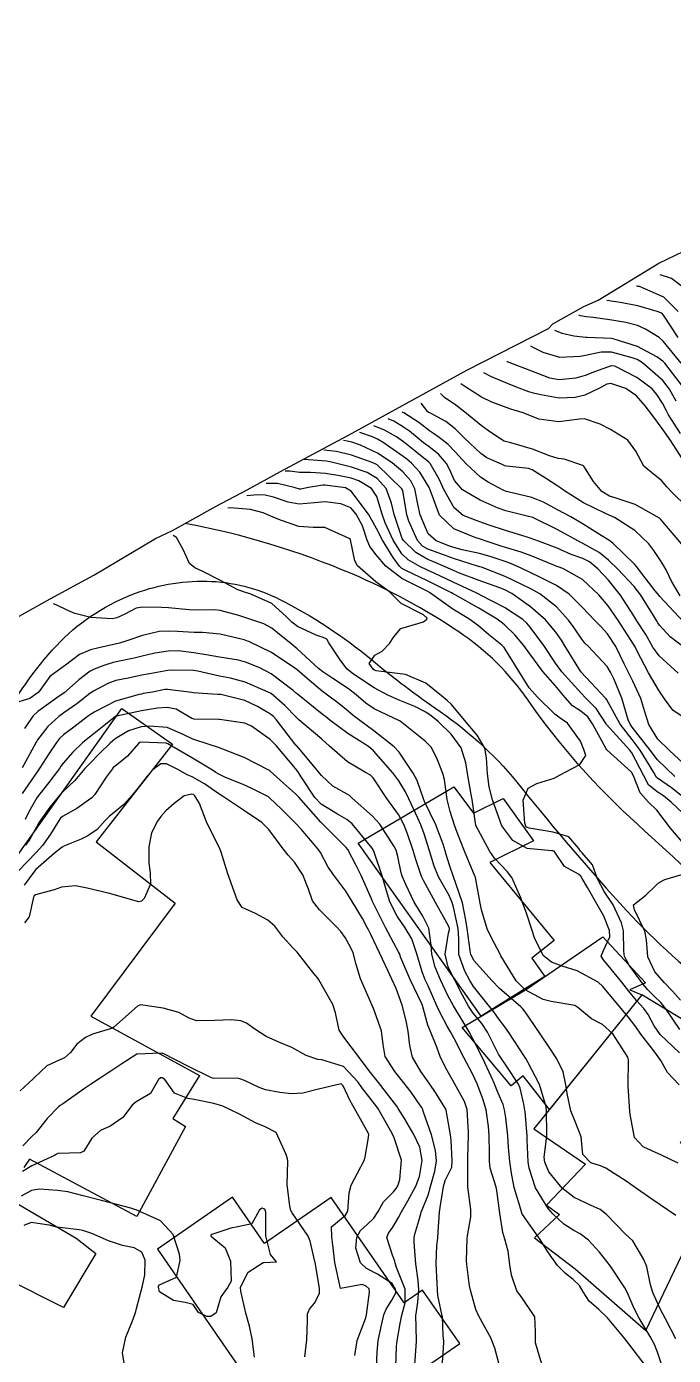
# Model space of a CAD drawing. Header units: metres. Extents: x 318500 to 325275, y 7408834 to 7428799.
# Drawn here: x 322513.9 to 322564, y 7418299.4 to 7418402.3 of the extents above; entities that cross this region are included whole.
import ezdxf

# ---------------------------------------------------------------- set-up
doc = ezdxf.new("R2010")
doc.units = ezdxf.units.M
doc.header["$MEASUREMENT"] = 0
for name, color, linetype in [('Area', 45, 'Continuous'), ('Curvas de Nivel 1m', 11, 'Continuous'), ('Curvas de Nivel 5m', 15, 'Continuous'), ('Edificações', 30, 'Continuous'), ('Vias Primárias', 230, 'Continuous')]:
    doc.layers.add(name, color=color, linetype=linetype)

msp = doc.modelspace()

# ---------------------------------------------------------------- linework, layer by layer
at = {"layer": 'Area'}
msp.add_lwpolyline([(322511.87, 7418355.82), (322515.77, 7418358), (322519.16, 7418359.82), (322523.93, 7418362.66), (322525.24, 7418363.29), (322528.63, 7418365.18), (322531.01, 7418366.44), (322533.59, 7418367.86), (322538.05, 7418370.24), (322538.87, 7418370.68), (322548.01, 7418375.7), (322554.34, 7418378.94), (322554.68, 7418379.3), (322557.08, 7418380.65), (322558.18, 7418381.12), (322562.89, 7418383.99), (322568.05, 7418386.48)], dxfattribs=at)
at = {"layer": 'Curvas de Nivel 1m', "flags": 128}
for points, elevation in [([(322564.61, 7418382.24), (322563.87, 7418382.82), (322562.98, 7418383.1)], 777), ([(322564.39, 7418380.24), (322563.27, 7418381.36), (322561.38, 7418382.18), (322561.28, 7418382.2), (322561.21, 7418382.22), (322561.16, 7418382.22)], 776), ([(322564.6, 7418376.24), (322563.23, 7418377.96), (322562.91, 7418378.25), (322561.85, 7418378.88), (322561.24, 7418379.16), (322560.34, 7418379.4), (322559.24, 7418379.57), (322557.79, 7418379.78), (322557.25, 7418379.85), (322556.83, 7418379.92), (322556.69, 7418379.97)], 774), ([(322564.9, 7418374.23), (322563.95, 7418375.48), (322563.36, 7418376.25), (322563.2, 7418376.41), (322562.72, 7418376.74), (322561.22, 7418377.54), (322559.42, 7418378.12), (322559.23, 7418378.15), (322557.33, 7418378.23), (322557.23, 7418378.24), (322556.31, 7418378.34), (322555.41, 7418378.54), (322554.84, 7418378.77)], 773), ([(322564.23, 7418373.3), (322563.72, 7418374.24), (322563.18, 7418374.91), (322561.61, 7418376.27), (322561.2, 7418376.53), (322560.82, 7418376.67), (322559.21, 7418377.09), (322558.41, 7418377.11), (322557.21, 7418376.85), (322556.79, 7418376.76), (322555.21, 7418376.7), (322553.92, 7418377.08), (322553.27, 7418377.41), (322552.98, 7418377.56)], 772), ([(322564.57, 7418370.79), (322563.64, 7418372.24), (322563.47, 7418372.56), (322563.16, 7418373.16), (322562.74, 7418373.83), (322562.36, 7418374.26), (322561.18, 7418375.15), (322559.48, 7418376.01), (322559.2, 7418376.03), (322557.91, 7418375.59), (322557.18, 7418375.29), (322556.45, 7418375.08), (322555.18, 7418374.97), (322554.44, 7418375.1), (322553.19, 7418375.57), (322551.31, 7418376.3), (322551.2, 7418376.34), (322551.15, 7418376.36), (322551.13, 7418376.38)], 771), ([(322564.66, 7418362.23), (322563.04, 7418364.15), (322562.93, 7418364.25), (322561.06, 7418365.3), (322559.57, 7418365.79), (322559.06, 7418365.95), (322558.47, 7418366.31), (322557.83, 7418367.07), (322557.09, 7418368.28), (322557.06, 7418368.3), (322557.01, 7418368.33), (322555.55, 7418368.81), (322555.1, 7418368.87), (322554.41, 7418369.06), (322553.11, 7418369.58), (322551.44, 7418370.08), (322551.12, 7418370.15), (322550.92, 7418370.22), (322550.58, 7418370.42), (322549.71, 7418371.01), (322549.13, 7418371.41), (322547.87, 7418372.45), (322547.16, 7418372.99), (322546.29, 7418373.6), (322545.99, 7418373.89)], 768), ([(322565.05, 7418365.12), (322563.92, 7418366.24), (322563.51, 7418366.68), (322563.08, 7418367.15), (322562.46, 7418367.64), (322561.71, 7418368.27), (322561.11, 7418369.43), (322560.49, 7418370.29), (322559.13, 7418371.12), (322558.34, 7418371.52), (322557.14, 7418371.94), (322556.73, 7418371.92), (322555.14, 7418371.7), (322553.6, 7418371.92), (322553.15, 7418372.08), (322552.94, 7418372.17), (322552.38, 7418372.39), (322551.44, 7418372.69), (322551.15, 7418372.78), (322549.96, 7418373.23), (322549.16, 7418373.62), (322547.86, 7418374.45), (322547.56, 7418374.65)], 769), ([(322564.54, 7418358.23), (322563.86, 7418359.36), (322563.44, 7418360.24), (322563.28, 7418360.54), (322563, 7418360.97), (322562.49, 7418361.74), (322562.1, 7418362.26), (322561.03, 7418363.29), (322559.45, 7418364.3), (322559.04, 7418364.47), (322558.75, 7418364.6), (322557.06, 7418365.43), (322555.57, 7418366.35), (322555.29, 7418366.57), (322555.07, 7418366.72), (322554.1, 7418367.35), (322553.09, 7418367.99), (322552.79, 7418368.09), (322551.09, 7418368.26), (322550.97, 7418368.29), (322550.7, 7418368.42), (322549.58, 7418368.92), (322549.1, 7418369.25), (322547.85, 7418370.45), (322547.13, 7418371.15), (322546.39, 7418371.72), (322545.15, 7418372.39), (322545.09, 7418372.43), (322545.01, 7418372.49), (322544.48, 7418373.16)], 767), ([(322564.8, 7418356.22), (322562.96, 7418358.18), (322562.9, 7418358.25), (322562.6, 7418358.62), (322561.3, 7418360.28), (322561.17, 7418360.46), (322560.99, 7418360.68), (322559.33, 7418362.3), (322559.01, 7418362.53), (322558.42, 7418362.9), (322557.03, 7418363.78), (322556.06, 7418364.34), (322555.05, 7418364.89), (322553.96, 7418365.47), (322553.06, 7418365.84), (322551.2, 7418366.27), (322551.07, 7418366.31), (322550.84, 7418366.41), (322549.67, 7418367.02), (322549.08, 7418367.42), (322547.96, 7418368.45), (322547.1, 7418369.41), (322546.58, 7418369.94), (322545.88, 7418370.48), (322545.43, 7418370.79), (322545.13, 7418371.02), (322544.3, 7418371.66), (322543.15, 7418372.39), (322543.07, 7418372.44), (322543.02, 7418372.46)], 766), ([(322564.84, 7418348.77), (322563.96, 7418349.36), (322563.33, 7418350.24), (322562.86, 7418350.95), (322562.08, 7418352.26), (322561.18, 7418354), (322561.04, 7418354.28), (322560.99, 7418354.36), (322560.91, 7418354.48), (322559.75, 7418356.29), (322558.95, 7418357.46), (322558.25, 7418358.31), (322556.98, 7418359.49), (322555.44, 7418360.35), (322555.1, 7418360.46), (322554.99, 7418360.5), (322554.76, 7418360.59), (322553, 7418361.33), (322552.23, 7418361.62), (322551.01, 7418361.98), (322550.67, 7418362.08), (322549.6, 7418362.43), (322549.01, 7418362.64), (322548.73, 7418362.73), (322547.02, 7418363.41), (322545.92, 7418364.48), (322545.21, 7418366.35), (322545.16, 7418366.49), (322545.13, 7418366.55), (322545.07, 7418366.66), (322544.38, 7418367.8), (322543.75, 7418368.51), (322543.39, 7418368.81), (322543.1, 7418369.03), (322541.55, 7418370.1), (322541.12, 7418370.37), (322540.71, 7418370.55), (322539.74, 7418370.87)], 763), ([(322564.37, 7418352.23), (322562.9, 7418353.57), (322562.42, 7418354.26), (322561.87, 7418355.22), (322561.19, 7418356.28), (322560.94, 7418356.68), (322559.92, 7418358.29), (322558.98, 7418359.43), (322558.15, 7418360.31), (322557.52, 7418360.85), (322557, 7418361.11), (322556.1, 7418361.44), (322555.01, 7418361.91), (322553.86, 7418362.37), (322553.01, 7418362.66), (322552.62, 7418362.79), (322551.02, 7418363.28), (322549.76, 7418363.7), (322549.03, 7418363.96), (322547.75, 7418364.45), (322547.05, 7418365.04), (322546.25, 7418366.47), (322545.87, 7418367.27), (322545.19, 7418368.49), (322545.14, 7418368.54), (322545.09, 7418368.59), (322544.03, 7418369.44), (322543.11, 7418370.15), (322542.59, 7418370.53), (322541.66, 7418371.06), (322540.83, 7418371.4)], 764), ([(322564.79, 7418345.24), (322563.72, 7418346.24), (322562.81, 7418347.11), (322562.1, 7418348.26), (322561.8, 7418349.23), (322561.49, 7418350.27), (322560.87, 7418351.61), (322560.53, 7418352.28), (322560.21, 7418352.97), (322559.55, 7418354.29), (322558.92, 7418355.27), (322558.43, 7418355.82), (322557.93, 7418356.32), (322556.95, 7418357.36), (322555.94, 7418358.35), (322554.97, 7418359.02), (322553.68, 7418359.68), (322552.98, 7418360.01), (322552.17, 7418360.39), (322551.34, 7418360.75), (322550.99, 7418360.88), (322549.84, 7418361.27), (322549, 7418361.51), (322547.66, 7418361.8), (322547.01, 7418361.98), (322546.64, 7418362.1), (322545.64, 7418362.48), (322545.02, 7418363.04), (322544.41, 7418364.5), (322544.23, 7418365.32), (322544.01, 7418366.51), (322543.7, 7418367.13), (322543.08, 7418367.82), (322542.25, 7418368.53), (322541.1, 7418369.28), (322539.78, 7418369.89), (322539.11, 7418370.13), (322538.76, 7418370.22), (322538.47, 7418370.25)], 762), ([(322564.12, 7418344.23), (322562.79, 7418345.53), (322562.21, 7418346.26), (322560.83, 7418348.06), (322560.66, 7418348.28), (322560.51, 7418348.61), (322560.01, 7418350.29), (322559.42, 7418351.75), (322559.15, 7418352.3), (322558.89, 7418352.74), (322557.42, 7418354.32), (322557.16, 7418354.57), (322556.92, 7418354.86), (322556.33, 7418355.75), (322555.9, 7418356.35), (322554.95, 7418357.37), (322553.67, 7418358.37), (322552.97, 7418358.76), (322552.23, 7418359.13), (322550.98, 7418359.72), (322549.15, 7418360.44), (322549.03, 7418360.48), (322548.99, 7418360.49), (322548.92, 7418360.51), (322547, 7418361.12), (322546, 7418361.48), (322545, 7418361.84), (322544.58, 7418362.07), (322544.21, 7418362.5), (322543.53, 7418364.01), (322543.39, 7418364.51), (322543.07, 7418366.39), (322542.99, 7418366.52), (322541.09, 7418368.37), (322540.98, 7418368.43), (322540.69, 7418368.55), (322539.1, 7418369.12), (322537.93, 7418369.41), (322536.95, 7418369.52)], 761), ([(322564.74, 7418341.38), (322563.85, 7418342.23), (322563.24, 7418342.73), (322562.76, 7418343.04), (322562.09, 7418343.59), (322561.71, 7418344.27), (322560.8, 7418346.06), (322560.64, 7418346.28), (322558.83, 7418348.26), (322558.8, 7418348.3), (322558.02, 7418349.49), (322557.22, 7418350.32), (322556.86, 7418350.68), (322555.37, 7418352.35), (322554.89, 7418353.01), (322553.98, 7418354.37), (322552.92, 7418355.8), (322552.66, 7418356.11), (322552.35, 7418356.39), (322550.94, 7418357.32), (322549.13, 7418358.26), (322548.96, 7418358.35), (322548.79, 7418358.44), (322546.97, 7418359.29), (322545.5, 7418359.97), (322544.99, 7418360.21), (322544.38, 7418360.5), (322543.49, 7418361.01), (322543, 7418361.48), (322542.32, 7418362.53), (322541.69, 7418363.88), (322541.46, 7418364.54), (322541.06, 7418365.93), (322540.65, 7418366.55), (322539.66, 7418367.14), (322539.08, 7418367.34), (322538.04, 7418367.54), (322537.08, 7418367.7), (322535.92, 7418367.78), (322535.08, 7418367.79), (322534.33, 7418367.88), (322533.95, 7418367.88)], 759), ([(322564.7, 7418339.17), (322563.78, 7418340.23), (322562.74, 7418341.61), (322562.06, 7418342.26), (322561.45, 7418342.97), (322560.92, 7418344.28), (322560.77, 7418344.56), (322558.86, 7418346.3), (322558.8, 7418346.37), (322557.75, 7418348.32), (322557.38, 7418348.86), (322556.84, 7418349.29), (322556.21, 7418349.7), (322555.63, 7418350.35), (322554.86, 7418351.27), (322553.9, 7418352.37), (322552.9, 7418353.74), (322552.44, 7418354.39), (322551.73, 7418355.21), (322550.93, 7418355.97), (322550.69, 7418356.18), (322550.36, 7418356.42), (322548.94, 7418357.27), (322547.12, 7418358.3), (322546.96, 7418358.39), (322546.83, 7418358.46), (322544.97, 7418359.39), (322543.31, 7418360.19), (322542.99, 7418360.35), (322542.8, 7418360.52), (322542.32, 7418361.2), (322541.49, 7418362.54), (322541.02, 7418363.44), (322540.41, 7418364.55), (322539.07, 7418366.33), (322538.63, 7418366.58), (322537.24, 7418366.77), (322537.07, 7418366.79), (322536.88, 7418366.79), (322535.77, 7418366.61), (322535.18, 7418366.5), (322535.07, 7418366.5), (322534.66, 7418366.63), (322533.36, 7418366.93), (322532.48, 7418366.93)], 758), ([(322564.52, 7418324.64), (322563.43, 7418326.24), (322563.03, 7418326.73), (322562.55, 7418327.18), (322562.01, 7418327.72), (322561.57, 7418328.26), (322560.58, 7418329.62), (322560.22, 7418330.28), (322560.18, 7418330.7), (322560.15, 7418332.28), (322560, 7418332.9), (322559.36, 7418334.29), (322558.66, 7418335.31), (322558.13, 7418336.31), (322557.74, 7418337.38), (322556.94, 7418338.33), (322556.81, 7418338.44), (322556.7, 7418338.66), (322555.91, 7418339.55), (322554.71, 7418339.93), (322552.86, 7418340.24), (322552.72, 7418340.27), (322552.65, 7418340.31), (322552.59, 7418340.38), (322552.5, 7418340.61), (322552.37, 7418342.39), (322552.76, 7418343.32), (322553.44, 7418343.7), (322554.77, 7418344.1), (322555.25, 7418344.35), (322556.23, 7418344.88), (322556.78, 7418345.16), (322557.24, 7418345.87), (322557.08, 7418346.33), (322556.81, 7418346.96), (322555.82, 7418348.35), (322555.24, 7418348.76), (322554.84, 7418349.07), (322553.49, 7418350.37), (322552.86, 7418351.1), (322552.05, 7418352.39), (322550.91, 7418354.23), (322550.74, 7418354.41), (322549.71, 7418355.22), (322548.92, 7418355.91), (322548.17, 7418356.45), (322546.94, 7418357.2), (322545.13, 7418358.49), (322544.96, 7418358.59), (322544.79, 7418358.66), (322542.98, 7418359.56), (322541.75, 7418360.53), (322541, 7418361.39), (322540.52, 7418362.06), (322540.31, 7418362.55), (322539.94, 7418363.64), (322539.47, 7418364.56), (322539.05, 7418365.04), (322538.28, 7418365.35), (322537.05, 7418365.5), (322536.23, 7418365.43), (322535.05, 7418365.32), (322534.2, 7418365.49), (322533.06, 7418365.87), (322532.42, 7418366.02), (322531.82, 7418366.04), (322531, 7418365.97)], 757), ([(322564.49, 7418322.82), (322562.99, 7418324.24), (322562.52, 7418324.92), (322562.07, 7418325.79), (322561.72, 7418326.26), (322561.15, 7418326.88), (322560.55, 7418327.61), (322560.02, 7418328.29), (322558.59, 7418330.02), (322558.43, 7418330.3), (322558.59, 7418330.75), (322559.08, 7418331.82), (322559.07, 7418332.3), (322558.63, 7418333.4), (322558.1, 7418334.31), (322557.35, 7418335.63), (322556.96, 7418336.33), (322556.85, 7418336.51), (322556.67, 7418336.66), (322555.58, 7418337.25), (322554.83, 7418338.36), (322554.77, 7418338.44), (322554.69, 7418338.46), (322554.58, 7418338.47), (322552.69, 7418338.64), (322551.58, 7418339.27), (322550.72, 7418340.41), (322550.01, 7418342.42), (322549.76, 7418343.43), (322549.61, 7418344.43), (322549.54, 7418345.68), (322549.41, 7418346.43), (322548.81, 7418347.42), (322547.96, 7418348.45), (322546.84, 7418349.8), (322546.5, 7418350.12), (322546.07, 7418350.47), (322544.86, 7418351.46), (322543.27, 7418352.12), (322542.87, 7418352.19), (322541, 7418352.41), (322540.88, 7418352.46), (322540.78, 7418352.54), (322540.46, 7418352.98), (322540.9, 7418353.62), (322541.48, 7418353.95), (322542.04, 7418354.53), (322542.38, 7418355.06), (322542.92, 7418355.7), (322544.66, 7418356.22), (322544.93, 7418356.41), (322544.95, 7418356.49), (322544.93, 7418356.52), (322544.67, 7418356.76), (322542.95, 7418357.63), (322542.03, 7418358.53), (322540.97, 7418359.32), (322539.55, 7418360.56), (322539.36, 7418360.93), (322539.02, 7418362.57), (322539.01, 7418362.59), (322538.92, 7418362.66), (322537.02, 7418363.51), (322536.12, 7418363.52), (322535.02, 7418363.6), (322533.59, 7418364.08), (322533.04, 7418364.32), (322532.27, 7418364.66), (322531.28, 7418364.92), (322529.72, 7418365.03), (322529.53, 7418365.02)], 756), ([(322564.38, 7418314.28), (322563.05, 7418314.91), (322562.39, 7418315.2), (322561.68, 7418315.55), (322561.01, 7418316.27), (322560.67, 7418318.04), (322560.65, 7418318.28), (322560.5, 7418320.23), (322560.5, 7418320.28), (322560.5, 7418320.32), (322560.54, 7418322.28), (322560.48, 7418322.48), (322559.32, 7418324.29), (322558.52, 7418325.03), (322557.68, 7418325.47), (322556.62, 7418326.33), (322556.53, 7418326.4), (322556.39, 7418326.48), (322554.54, 7418326.81), (322553.94, 7418326.96), (322552.55, 7418327.71), (322551.85, 7418328.39), (322550.65, 7418330.35), (322550.62, 7418330.41), (322550.61, 7418330.43), (322550.59, 7418330.47), (322549.92, 7418331.73), (322549.59, 7418332.43), (322549.16, 7418333.91), (322549.05, 7418334.43), (322548.7, 7418336.4), (322548.69, 7418336.44), (322548.67, 7418336.47), (322547.83, 7418338.45), (322547.28, 7418339.89), (322547.08, 7418340.46), (322546.74, 7418341.51), (322546.51, 7418342.46), (322546.29, 7418343.99), (322546.16, 7418344.47), (322545.74, 7418345.52), (322545.28, 7418346.48), (322544.81, 7418346.97), (322542.86, 7418348.52), (322542.84, 7418348.53), (322542.8, 7418348.55), (322540.84, 7418349.47), (322540.2, 7418349.91), (322539.45, 7418350.56), (322538.86, 7418351.01), (322537.64, 7418351.81), (322536.88, 7418352.33), (322536.54, 7418352.6), (322534.9, 7418354.11), (322534.27, 7418354.63), (322533.52, 7418355.24), (322532.92, 7418355.73), (322532.32, 7418356.06), (322530.93, 7418356.52), (322530.37, 7418356.69), (322528.94, 7418357.09), (322528.49, 7418357.15), (322526.94, 7418357.12), (322526.54, 7418357.13), (322524.94, 7418357.3), (322524.38, 7418357.32), (322522.94, 7418357.34), (322522.44, 7418357.28), (322521.55, 7418356.8), (322520.93, 7418356.53), (322520.56, 7418356.45), (322518.93, 7418356.55), (322517.69, 7418356.85), (322517.15, 7418357.08), (322516.23, 7418357.52), (322516.02, 7418357.6)], 754), ([(322564.19, 7418310.22), (322562.34, 7418311.5), (322561.24, 7418312.27), (322560.36, 7418312.87), (322558.78, 7418313.89), (322558.38, 7418314.08), (322557.63, 7418314.31), (322557, 7418314.94), (322556.86, 7418316.32), (322556.42, 7418317.51), (322556.08, 7418318.34), (322555.78, 7418319.67), (322555.68, 7418320.34), (322555.47, 7418321.35), (322554.99, 7418322.35), (322554.49, 7418323.1), (322553.64, 7418324.37), (322552.53, 7418325.99), (322552.36, 7418326.22), (322552.2, 7418326.38), (322550.55, 7418327.81), (322549.95, 7418328.42), (322548.58, 7418329.95), (322548.33, 7418330.44), (322548.27, 7418330.76), (322548.05, 7418332.45), (322547.95, 7418333.11), (322547.68, 7418334.45), (322547.17, 7418335.95), (322546.98, 7418336.46), (322546.68, 7418337.37), (322546.42, 7418338.2), (322546.34, 7418338.47), (322546.18, 7418338.99), (322545.63, 7418340.48), (322544.75, 7418342.3), (322544.67, 7418342.49), (322544.18, 7418343.91), (322543.88, 7418344.5), (322542.79, 7418346.11), (322542.41, 7418346.52), (322540.82, 7418347.77), (322539.73, 7418348.56), (322539.22, 7418348.95), (322538.84, 7418349.28), (322538.13, 7418349.87), (322537.13, 7418350.6), (322536.85, 7418350.81), (322535.66, 7418351.82), (322534.88, 7418352.49), (322534.71, 7418352.62), (322532.9, 7418353.83), (322531.15, 7418354.68), (322530.98, 7418354.74), (322530.91, 7418354.77), (322530.79, 7418354.81), (322528.92, 7418355.25), (322527.57, 7418355.38), (322526.92, 7418355.39), (322525.63, 7418355.46), (322524.92, 7418355.5), (322524.22, 7418355.46), (322522.91, 7418355.16), (322521.86, 7418354.8), (322521.15, 7418354.56), (322520.91, 7418354.5), (322519.53, 7418354.2), (322518.9, 7418354.04), (322518.05, 7418353.69), (322516.95, 7418352.86), (322516.91, 7418352.83), (322516.88, 7418352.8), (322515.76, 7418351.98), (322514.97, 7418350.89), (322514.85, 7418350.75), (322514.21, 7418350.26), (322512.84, 7418349.86)], 753), ([(322564.2, 7418300.66), (322563.39, 7418302.23), (322562.99, 7418303), (322562.41, 7418304.25), (322562.25, 7418304.86), (322561.95, 7418306.25), (322561.72, 7418306.82), (322560.87, 7418308.27), (322560.57, 7418308.55), (322560.3, 7418308.78), (322558.84, 7418310.29), (322558.33, 7418310.69), (322557.65, 7418311), (322556.34, 7418311.61), (322555.4, 7418312.34), (322554.37, 7418313.6), (322554.05, 7418314.36), (322554.02, 7418314.73), (322554.21, 7418316.36), (322554.22, 7418316.54), (322554.18, 7418318.36), (322554.15, 7418318.64), (322553.64, 7418320.37), (322552.75, 7418322.1), (322552.59, 7418322.38), (322552.48, 7418322.54), (322551.28, 7418324.4), (322550.96, 7418324.85), (322550.52, 7418325.41), (322550.1, 7418325.99), (322549.77, 7418326.42), (322548.55, 7418327.97), (322548.26, 7418328.44), (322547.88, 7418329.14), (322547.41, 7418330.45), (322547.41, 7418331.65), (322547.35, 7418332.45), (322546.99, 7418334.1), (322546.89, 7418334.46), (322546.65, 7418335), (322545.82, 7418336.47), (322545.49, 7418337.29), (322545.14, 7418338.48), (322544.71, 7418339.8), (322544.45, 7418340.49), (322544.22, 7418341), (322543.53, 7418342.51), (322543.28, 7418343.04), (322542.76, 7418343.9), (322542.29, 7418344.52), (322540.8, 7418346.22), (322540.4, 7418346.55), (322538.81, 7418347.56), (322537.43, 7418348.59), (322537.1, 7418348.86), (322536.83, 7418349.07), (322534.91, 7418350.62), (322534.85, 7418350.67), (322534.59, 7418350.89), (322532.87, 7418352.19), (322532, 7418352.66), (322530.89, 7418353.08), (322530.34, 7418353.24), (322528.89, 7418353.48), (322527.99, 7418353.62), (322526.9, 7418353.82), (322525.69, 7418353.96), (322524.9, 7418353.94), (322523.88, 7418353.78), (322522.89, 7418353.56), (322522.27, 7418353.41), (322520.88, 7418353.12), (322520.64, 7418353.06), (322519.94, 7418352.82), (322519.17, 7418352.54), (322518.87, 7418352.39), (322517.98, 7418351.73), (322517.04, 7418350.86), (322516.94, 7418350.77), (322516.85, 7418350.71), (322516.3, 7418350.32), (322514.83, 7418349.27), (322514.42, 7418348.9), (322513.78, 7418347.95)], 752), ([(322563.25, 7418298.23), (322562.79, 7418299.63), (322562.54, 7418300.24), (322562.2, 7418300.86), (322561.35, 7418302.26), (322560.97, 7418303.01), (322560.43, 7418304.28), (322560.25, 7418304.63), (322559.14, 7418306.29), (322558.29, 7418307.39), (322557.43, 7418308.31), (322556.79, 7418308.81), (322556.31, 7418309.06), (322555.53, 7418309.56), (322554.68, 7418310.35), (322554.33, 7418310.76), (322553.34, 7418312.37), (322552.84, 7418313.9), (322552.77, 7418314.38), (322552.7, 7418316.08), (322552.69, 7418316.38), (322552.54, 7418318.27), (322552.52, 7418318.38), (322552.43, 7418318.84), (322552.15, 7418320.08), (322552.02, 7418320.39), (322551.11, 7418321.76), (322550.67, 7418322.41), (322550.48, 7418322.72), (322549.61, 7418324.42), (322549.18, 7418325.09), (322548.52, 7418325.9), (322548.15, 7418326.44), (322547.69, 7418327.3), (322547.1, 7418328.45), (322546.58, 7418329.46), (322546.34, 7418330.46), (322546.61, 7418332.09), (322546.69, 7418332.38), (322546.68, 7418332.46), (322546.61, 7418332.67), (322545.61, 7418334.48), (322544.67, 7418336.17), (322544.52, 7418336.49), (322544.05, 7418337.87), (322543.87, 7418338.5), (322543.43, 7418339.79), (322543.15, 7418340.51), (322542.73, 7418341.29), (322541.83, 7418342.53), (322540.77, 7418344.13), (322540.57, 7418344.34), (322540.19, 7418344.55), (322538.78, 7418345.37), (322537.4, 7418346.59), (322536.81, 7418347.12), (322535.02, 7418348.62), (322534.83, 7418348.8), (322533.93, 7418349.72), (322532.87, 7418350.65), (322532.85, 7418350.66), (322532.82, 7418350.68), (322530.86, 7418351.55), (322529.72, 7418351.84), (322528.87, 7418351.99), (322527.2, 7418352.4), (322526.88, 7418352.44), (322525.17, 7418352.47), (322524.88, 7418352.45), (322523.46, 7418352.19), (322522.87, 7418352.07), (322521.8, 7418351.86), (322520.86, 7418351.66), (322520.24, 7418351.44), (322519.13, 7418350.84), (322518.85, 7418350.65), (322517.83, 7418349.86), (322516.83, 7418349.15), (322516.44, 7418348.87), (322515.59, 7418348.1), (322514.8, 7418347.07), (322514.73, 7418346.96), (322514.7, 7418346.89), (322514.02, 7418345.66), (322513.6, 7418344.91)], 751), ([(322553.82, 7418298.71), (322553.33, 7418300.37), (322553.33, 7418301.24), (322553.29, 7418302.37), (322552.24, 7418303.95), (322552.04, 7418304.18), (322551.9, 7418304.39), (322551.47, 7418305.6), (322551.35, 7418306.39), (322551.23, 7418307.45), (322550.97, 7418308.4), (322550.82, 7418308.91), (322550.57, 7418310.41), (322550.35, 7418312.16), (322550.29, 7418312.41), (322549.84, 7418313.89), (322549.78, 7418314.42), (322549.77, 7418315.02), (322549.74, 7418316.42), (322549.7, 7418317.13), (322549.51, 7418318.42), (322549.27, 7418319.26), (322548.82, 7418320.43), (322548.46, 7418321.2), (322547.8, 7418322.45), (322547.08, 7418323.88), (322546.77, 7418324.46), (322546.51, 7418324.9), (322545.96, 7418325.91), (322545.71, 7418326.47), (322545.02, 7418328.01), (322544.81, 7418328.49), (322544.57, 7418329.11), (322544.14, 7418330.5), (322543.76, 7418331.66), (322543.26, 7418332.51), (322542.62, 7418333.41), (322542.07, 7418334.53), (322541.8, 7418335.38), (322541.48, 7418336.53), (322540.85, 7418338.38), (322540.78, 7418338.54), (322540.69, 7418338.69), (322539.15, 7418340.56), (322538.73, 7418340.91), (322538.01, 7418341.3), (322536.74, 7418342.1), (322536.25, 7418342.6), (322535.26, 7418344.12), (322534.95, 7418344.62), (322534.77, 7418344.86), (322533.26, 7418346.64), (322532.81, 7418347.1), (322531.36, 7418348.14), (322530.83, 7418348.36), (322528.88, 7418348.65), (322528.83, 7418348.65), (322526.89, 7418348.67), (322526.83, 7418348.69), (322526.75, 7418348.73), (322525.53, 7418349.45), (322524.84, 7418349.58), (322524.08, 7418349.52), (322522.84, 7418349.32), (322520.92, 7418348.9), (322520.83, 7418348.87), (322520.73, 7418348.81), (322519.68, 7418347.96), (322518.81, 7418347.27), (322518.56, 7418347.08), (322518.28, 7418346.85), (322517.53, 7418346.11), (322516.78, 7418345.27), (322516.61, 7418345.03), (322516.49, 7418344.86), (322515.66, 7418343.77), (322514.97, 7418342.89), (322514.87, 7418342.76), (322514.75, 7418342.58), (322514.13, 7418341.5), (322513.85, 7418340.9)], 749), ([(322550.61, 7418298.4), (322550.18, 7418299.94), (322550.02, 7418300.41), (322549.87, 7418300.74), (322548.95, 7418302.43), (322548.73, 7418302.93), (322548.31, 7418304.44), (322548.24, 7418304.77), (322548.01, 7418306.44), (322548, 7418306.71), (322548.05, 7418308.44), (322548.07, 7418308.66), (322548.32, 7418310.11), (322548.34, 7418310.44), (322548.32, 7418310.68), (322548.09, 7418312.44), (322548.09, 7418312.7), (322548.1, 7418314.44), (322548.1, 7418314.72), (322548.15, 7418316.44), (322548.15, 7418316.69), (322548.04, 7418318.44), (322547.83, 7418319.05), (322547.07, 7418320.45), (322546.47, 7418321.52), (322545.99, 7418322.47), (322545.69, 7418323.27), (322545.21, 7418324.48), (322545.01, 7418324.98), (322544.58, 7418326.49), (322544.53, 7418326.63), (322543.63, 7418328.5), (322542.91, 7418330.19), (322542.8, 7418330.52), (322542.74, 7418330.66), (322542.59, 7418330.92), (322541.72, 7418332.53), (322540.8, 7418334.38), (322540.73, 7418334.54), (322540.64, 7418334.76), (322539.85, 7418336.55), (322539.46, 7418337.34), (322538.8, 7418338.57), (322538.69, 7418338.72), (322536.82, 7418340.6), (322536.72, 7418340.7), (322535.02, 7418342.62), (322534.75, 7418342.9), (322533.84, 7418343.71), (322532.8, 7418344.65), (322532.77, 7418344.67), (322532.71, 7418344.71), (322530.79, 7418345.69), (322529.13, 7418346.36), (322528.8, 7418346.48), (322528.09, 7418346.71), (322526.81, 7418347.12), (322526.07, 7418347.48), (322524.82, 7418348.02), (322523.46, 7418348.13), (322522.82, 7418348.07), (322521.83, 7418347.78), (322520.8, 7418347.14), (322520.62, 7418346.99), (322520.42, 7418346.82), (322519.6, 7418346.02), (322518.78, 7418345.19), (322518.6, 7418345.01), (322518.46, 7418344.84), (322517.69, 7418343.92), (322516.75, 7418343.04), (322516.58, 7418342.86), (322515.75, 7418341.86), (322515.06, 7418340.88), (322514.92, 7418340.68), (322514.71, 7418340.3), (322514.21, 7418339.38), (322513.87, 7418338.9)], 748), ([(322546.12, 7418298.5), (322546.18, 7418299.57), (322546.23, 7418300.42), (322546.23, 7418300.46), (322546.2, 7418300.92), (322546.14, 7418302.38), (322546.12, 7418302.46), (322545.79, 7418304.03), (322545.76, 7418304.47), (322545.73, 7418304.98), (322545.65, 7418306.47), (322545.71, 7418307.89), (322545.77, 7418308.47), (322545.81, 7418308.96), (322545.91, 7418310.47), (322545.95, 7418310.84), (322546.21, 7418312.46), (322546.35, 7418312.93), (322546.85, 7418313.97), (322546.9, 7418314.45), (322546.8, 7418316.05), (322546.76, 7418316.46), (322546.43, 7418318.38), (322546.4, 7418318.46), (322545.65, 7418319.68), (322545.12, 7418320.48), (322544.46, 7418321.38), (322543.82, 7418322.5), (322543.62, 7418323.38), (322543.48, 7418324.51), (322543.32, 7418325.31), (322543.02, 7418326.51), (322542.55, 7418327.81), (322542.21, 7418328.52), (322541.9, 7418329.2), (322541.28, 7418330.53), (322540.6, 7418331.98), (322540.42, 7418332.35), (322540.32, 7418332.54), (322539.95, 7418333.22), (322539.16, 7418334.56), (322538.65, 7418335.35), (322537.72, 7418336.58), (322537.3, 7418337.21), (322536.69, 7418338.34), (322536.51, 7418338.6), (322535.19, 7418340.14), (322534.76, 7418340.62), (322534.72, 7418340.66), (322533.68, 7418341.69), (322532.75, 7418342.59), (322532.67, 7418342.65), (322531.39, 7418343.31), (322530.76, 7418343.58), (322529.29, 7418344.17), (322528.77, 7418344.43), (322528.6, 7418344.54), (322528.34, 7418344.71), (322526.78, 7418345.65), (322524.87, 7418346.76), (322524.8, 7418346.79), (322524.76, 7418346.8), (322522.8, 7418346.89), (322522.71, 7418346.87), (322522.61, 7418346.78), (322521.77, 7418345.81), (322520.77, 7418345.01), (322520.66, 7418344.92), (322520.57, 7418344.81), (322520.12, 7418344.18), (322519.22, 7418342.83), (322518.99, 7418342.59), (322518.74, 7418342.39), (322517.83, 7418341.76), (322516.72, 7418341.13), (322516.58, 7418341), (322516.48, 7418340.86), (322515.81, 7418339.76), (322515.18, 7418338.88), (322514.68, 7418338.34), (322513.33, 7418336.91)], 747), ([(322544.01, 7418298.65), (322544.12, 7418300.49), (322544.12, 7418300.56), (322544.08, 7418302.49), (322544.09, 7418302.61), (322544.23, 7418303.5), (322544.31, 7418304.49), (322544.25, 7418305.19), (322544.07, 7418306.49), (322543.94, 7418308.15), (322543.94, 7418308.5), (322544, 7418308.78), (322544.31, 7418309.8), (322544.45, 7418310.36), (322544.49, 7418310.49), (322545.02, 7418311.8), (322545.22, 7418312.48), (322545.55, 7418313.66), (322545.67, 7418314.47), (322545.6, 7418315.26), (322545.3, 7418316.48), (322544.68, 7418318.23), (322544.58, 7418318.49), (322544.53, 7418318.59), (322544.43, 7418318.73), (322543.71, 7418319.77), (322543.15, 7418320.51), (322542.46, 7418321.37), (322541.71, 7418322.53), (322541.54, 7418323.48), (322541.42, 7418324.53), (322540.81, 7418326.25), (322540.68, 7418326.54), (322540.53, 7418326.85), (322539.8, 7418328.55), (322539.47, 7418329.67), (322539.22, 7418330.56), (322539.03, 7418331), (322538.6, 7418331.76), (322538.26, 7418332.23), (322537.94, 7418332.58), (322536.63, 7418333.91), (322536.09, 7418334.61), (322535.78, 7418335.49), (322535.32, 7418336.61), (322534.68, 7418337.6), (322534.2, 7418338.14), (322533.8, 7418338.63), (322532.71, 7418340.13), (322532.15, 7418340.66), (322530.73, 7418341.63), (322529.11, 7418342.7), (322528.75, 7418342.94), (322527.72, 7418343.67), (322526.76, 7418344.2), (322526.38, 7418344.35), (322525.71, 7418344.75), (322524.78, 7418345.2), (322524.33, 7418345.21), (322523.74, 7418344.77), (322523.29, 7418344.25), (322522.76, 7418343.59), (322522.13, 7418342.79), (322521.47, 7418342.06), (322520.73, 7418341.44), (322520.37, 7418341.17), (322520.02, 7418340.82), (322519.42, 7418340.12), (322518.7, 7418339.63), (322518.17, 7418339.38), (322516.89, 7418338.86), (322516.69, 7418338.76), (322516.1, 7418338.29), (322514.67, 7418337.02), (322514.56, 7418336.89), (322513.76, 7418335.8)], 746), ([(322564.55, 7418326.9), (322563.93, 7418327.6), (322563.31, 7418328.24), (322562.57, 7418329.11), (322562.02, 7418330.26), (322561.92, 7418331.57), (322561.8, 7418332.26), (322561, 7418333.91), (322560.92, 7418334.28), (322561.88, 7418335.03), (322562.66, 7418335.79), (322562.91, 7418336.01), (322563.36, 7418336.24), (322564.67, 7418336.63)], 758), ([(322541.02, 7418298.53), (322541.07, 7418299.63), (322541.16, 7418300.53), (322541.42, 7418301.74), (322541.61, 7418302.52), (322541.77, 7418302.97), (322542.23, 7418303.67), (322542.52, 7418304.23), (322542.51, 7418304.52), (322542.25, 7418304.96), (322541.11, 7418305.68), (322540.26, 7418306.13), (322539.79, 7418306.55), (322539.42, 7418307.7), (322539.5, 7418308.55), (322539.79, 7418309.06), (322540.3, 7418309.52), (322540.83, 7418310.01), (322541.15, 7418310.53), (322541.57, 7418311.29), (322542.34, 7418312.06), (322542.56, 7418312.31), (322542.67, 7418312.52), (322542.85, 7418313.01), (322542.97, 7418314.51), (322542.4, 7418316.25), (322542.26, 7418316.52), (322542.12, 7418316.81), (322541.14, 7418318.53), (322540.44, 7418319.45), (322539.94, 7418320.05), (322539.61, 7418320.55), (322538.47, 7418321.76), (322536.8, 7418322.27), (322536.48, 7418322.31), (322535.6, 7418322.61), (322534.49, 7418323.24), (322533.47, 7418323.66), (322532.5, 7418324.08), (322531.61, 7418324.66), (322530.96, 7418325.12), (322530.52, 7418325.3), (322529.81, 7418325.39), (322528.52, 7418325.33), (322527.11, 7418325.31), (322526.52, 7418325.51), (322525.73, 7418325.95), (322524.53, 7418326.29), (322522.77, 7418326.53), (322522.53, 7418326.44), (322520.69, 7418324.81), (322520.59, 7418324.73), (322520.51, 7418324.7), (322519.05, 7418324.28), (322518.5, 7418324.02), (322517.84, 7418323.5), (322517.34, 7418322.85), (322516.89, 7418322.44), (322516.47, 7418322.25), (322515.52, 7418321.82), (322514.53, 7418320.89), (322514.45, 7418320.82), (322513.46, 7418319.88)], 744), ([(322539.35, 7418299.38), (322539.54, 7418300.55), (322540.21, 7418302.29), (322540.27, 7418302.54), (322540.49, 7418304.28), (322540.47, 7418304.54), (322540.24, 7418304.75), (322539.91, 7418304.88), (322538.24, 7418304.57), (322537.8, 7418306.57), (322537.66, 7418307.95), (322537.57, 7418308.58), (322537.55, 7418309.34), (322538.31, 7418310), (322538.63, 7418310.25), (322538.8, 7418310.56), (322538.91, 7418311.99), (322539.06, 7418312.56), (322539.81, 7418314), (322540.09, 7418314.54), (322540.16, 7418314.76), (322540.39, 7418316.12), (322540.43, 7418316.51), (322540.42, 7418316.54), (322540.4, 7418316.58), (322539.3, 7418318.56), (322538.99, 7418319.11), (322538.45, 7418320.26), (322538.3, 7418320.43), (322536.44, 7418319.99), (322535.34, 7418319.71), (322534.44, 7418319.66), (322533.55, 7418319.74), (322532.44, 7418319.97), (322531.94, 7418320.15), (322530.81, 7418320.67), (322530.45, 7418320.82), (322530.28, 7418320.85), (322528.45, 7418320.84), (322528.26, 7418320.89), (322526.47, 7418321.76), (322524.53, 7418322.76), (322524.48, 7418322.78), (322524.45, 7418322.79), (322523.72, 7418322.77), (322522.53, 7418322.73), (322522.48, 7418322.71), (322521.31, 7418321.96), (322520.46, 7418321.41), (322520.1, 7418321.17), (322519.56, 7418320.82), (322518.9, 7418320.37), (322518.44, 7418320.05), (322516.72, 7418318.86), (322516.55, 7418318.74), (322516.43, 7418318.64), (322515.53, 7418317.75), (322514.88, 7418316.88), (322514.66, 7418316.63), (322514.39, 7418316.37), (322513.65, 7418315.62)], 743), ([(322535.49, 7418299.28), (322535.65, 7418300.6), (322535.68, 7418302.08), (322535.7, 7418302.6), (322535.85, 7418302.96), (322536.22, 7418303.42), (322536.63, 7418304.19), (322536.61, 7418304.59), (322536.29, 7418306.57), (322536.28, 7418306.59), (322536.27, 7418306.67), (322535.91, 7418308.23), (322535.74, 7418308.61), (322534.51, 7418310.42), (322534.41, 7418310.62), (322534.33, 7418310.95), (322534.11, 7418312.62), (322534.17, 7418314.43), (322534.15, 7418314.62), (322534.05, 7418314.95), (322533.26, 7418316.64), (322532.41, 7418317.09), (322531.66, 7418317.41), (322530.42, 7418318.06), (322529.13, 7418318.69), (322528.43, 7418318.89), (322526.91, 7418319.2), (322526.44, 7418319.29), (322525.39, 7418319.69), (322524.65, 7418320.76), (322524.45, 7418320.9), (322524.31, 7418320.9), (322524.17, 7418320.76), (322523.53, 7418319.68), (322522.43, 7418319.02), (322522.11, 7418318.78), (322521.4, 7418317.81), (322520.4, 7418317.12), (322520.18, 7418317.03), (322519.68, 7418316.82), (322518.99, 7418316.22), (322518.38, 7418315.2), (322518.12, 7418315.09), (322516.37, 7418315.02), (322516.27, 7418314.97), (322516.1, 7418314.86), (322514.36, 7418314.07), (322513.62, 7418313.63)], 742), ([(322531.58, 7418299.24), (322531.42, 7418300.66), (322531.2, 7418301.66), (322530.92, 7418302.66), (322530.53, 7418304.37), (322530.51, 7418304.67), (322531.09, 7418305.83), (322532.27, 7418306.57), (322532.34, 7418306.58), (322533.29, 7418306.63), (322532.82, 7418307.19), (322532.46, 7418308.65), (322532.47, 7418310.49), (322532.41, 7418310.65), (322532.32, 7418310.75), (322532.18, 7418310.8), (322531.98, 7418310.65), (322531.39, 7418309.57), (322530.3, 7418309.34), (322529.75, 7418309.23), (322528.29, 7418308.76), (322528.25, 7418308.74), (322528.22, 7418308.7), (322528.2, 7418308.62), (322528.29, 7418308.56), (322529.32, 7418307.73), (322529.73, 7418306.68), (322529.78, 7418305.14), (322529.53, 7418304.68), (322528.99, 7418303.93), (322528.63, 7418302.69), (322528.21, 7418302.41), (322527.89, 7418302.39), (322527.26, 7418302.71), (322526.83, 7418303.33), (322526.22, 7418303.48), (322525.32, 7418303.64), (322524.23, 7418304.32), (322524.15, 7418304.66), (322524.17, 7418304.75), (322524.24, 7418304.85), (322525.55, 7418305.44), (322525.84, 7418306.73), (322525.79, 7418307.22), (322525.3, 7418308.74), (322524.31, 7418309.82), (322522.43, 7418310.66), (322522.32, 7418310.7), (322522.01, 7418310.78), (322520.33, 7418311.24), (322519.75, 7418311.39), (322518.33, 7418311.75), (322517.14, 7418312.05), (322516.34, 7418312.17), (322514.96, 7418312.26), (322514.34, 7418312.16), (322513.52, 7418311.71)], 741)]:
    msp.add_lwpolyline(points, dxfattribs=dict(at, elevation=elevation))
at = {"layer": 'Curvas de Nivel 5m', "flags": 128}
for points, elevation in [([(322564.38, 7418378.24), (322563.25, 7418379.97), (322563.11, 7418380.11), (322562.76, 7418380.26), (322561.26, 7418380.7), (322559.9, 7418380.94), (322558.86, 7418381.11)], 775), ([(322565.09, 7418368.22), (322563.8, 7418370.24), (322563.13, 7418371.2), (322562.33, 7418372.26), (322561.83, 7418372.94), (322561.16, 7418373.72), (322560.32, 7418374.29), (322559.18, 7418374.67), (322558.85, 7418374.63), (322558.28, 7418374.31), (322557.16, 7418373.78), (322556.41, 7418373.58), (322555.16, 7418373.55), (322553.75, 7418373.79), (322553.17, 7418373.92), (322552.81, 7418374.03), (322551.87, 7418374.4), (322551.17, 7418374.67), (322549.94, 7418375.19), (322549.35, 7418375.51)], 770), ([(322564.84, 7418354.22), (322563.75, 7418355.06), (322562.93, 7418355.96), (322562.81, 7418356.14), (322562.75, 7418356.25), (322562.48, 7418356.71), (322561.5, 7418358.27), (322560.97, 7418358.94), (322559.71, 7418360.29), (322559, 7418361), (322558.27, 7418361.58), (322557.01, 7418362.28), (322556.98, 7418362.3), (322556.9, 7418362.33), (322555.02, 7418363.36), (322553.12, 7418364.29), (322553.04, 7418364.33), (322552.8, 7418364.38), (322551.05, 7418364.81), (322550.46, 7418365.01), (322549.06, 7418365.63), (322547.69, 7418366.45), (322547.08, 7418367.17), (322546.67, 7418368.05), (322546.44, 7418368.47), (322545.82, 7418369.2), (322545.11, 7418369.76), (322544.68, 7418370.07), (322544.17, 7418370.5), (322543.59, 7418370.98), (322543.13, 7418371.3), (322542.36, 7418371.75), (322541.93, 7418371.93)], 765), ([(322564.75, 7418342.65), (322563.86, 7418343.34), (322562.77, 7418344.09), (322562.69, 7418344.17), (322562.64, 7418344.25), (322562.49, 7418344.54), (322561.43, 7418346.27), (322560.81, 7418347.09), (322559.89, 7418348.29), (322558.85, 7418350.16), (322558.8, 7418350.25), (322558.75, 7418350.3), (322556.88, 7418352.31), (322556.87, 7418352.33), (322556.83, 7418352.38), (322555.62, 7418354.35), (322555.34, 7418354.78), (322554.92, 7418355.41), (322554.11, 7418356.37), (322552.94, 7418357.37), (322551.5, 7418358.4), (322550.96, 7418358.69), (322550.5, 7418358.88), (322548.97, 7418359.42), (322547.46, 7418359.98), (322546.99, 7418360.18), (322546.35, 7418360.47), (322545.39, 7418360.88), (322545, 7418361.04), (322544.08, 7418361.58), (322543.11, 7418362.52), (322543.01, 7418362.68), (322542.4, 7418364.53), (322542.19, 7418365.4), (322541.77, 7418366.53), (322541.08, 7418367.32), (322540.3, 7418367.77), (322539.09, 7418368.2), (322538.79, 7418368.28), (322537.55, 7418368.59), (322537.15, 7418368.66), (322535.44, 7418368.79)], 760), ([(322564.46, 7418320.34), (322563.55, 7418321.31), (322563.03, 7418322.24), (322562.49, 7418322.98), (322561.48, 7418324.27), (322561.1, 7418324.85), (322560.52, 7418325.61), (322559.95, 7418326.29), (322558.55, 7418327.96), (322558.18, 7418328.31), (322556.57, 7418329.17), (322555.4, 7418329.53), (322554.58, 7418329.84), (322553.94, 7418330.37), (322553.26, 7418331.72), (322553.06, 7418332.38), (322552.63, 7418333.64), (322552.36, 7418334.38), (322552.19, 7418334.84), (322551.5, 7418336.4), (322551.15, 7418336.88), (322550.68, 7418337.35), (322550.17, 7418337.9), (322549.81, 7418338.42), (322548.72, 7418340.44), (322548.43, 7418342.44), (322548.36, 7418342.84), (322548.07, 7418344.45), (322547.94, 7418345.29), (322547.59, 7418346.45), (322546.82, 7418347.52), (322545.8, 7418348.48), (322545.27, 7418348.92), (322544.84, 7418349.22), (322543.99, 7418349.65), (322542.85, 7418350.12), (322541.9, 7418350.53), (322540.86, 7418351.09), (322539.26, 7418352.17), (322538.88, 7418352.45), (322538.74, 7418352.57), (322538.21, 7418353.26), (322537.35, 7418354.59), (322537.18, 7418354.86), (322536.91, 7418354.99), (322536.35, 7418355.17), (322534.92, 7418355.86), (322534.47, 7418356.18), (322534.03, 7418356.63), (322532.94, 7418357.63), (322531.26, 7418358.37), (322530.96, 7418358.45), (322530.31, 7418358.69), (322528.97, 7418359.42), (322527.58, 7418360.12), (322526.98, 7418360.39), (322526.55, 7418360.74), (322526.08, 7418361.82), (322525.56, 7418362.75), (322525.29, 7418362.89)], 755), ([(322561.99, 7418298.42), (322560.56, 7418300.27), (322560.2, 7418300.75), (322558.92, 7418302.29), (322558.23, 7418302.95), (322557.5, 7418303.58), (322557.03, 7418304.32), (322556.74, 7418304.81), (322556.25, 7418305.27), (322555.66, 7418305.74), (322555.05, 7418306.35), (322554.29, 7418307.42), (322553.69, 7418308.37), (322552.32, 7418310.31), (322552.29, 7418310.35), (322552.29, 7418310.38), (322552.28, 7418310.42), (322551.69, 7418312.39), (322551.47, 7418313.5), (322551.35, 7418314.4), (322551.26, 7418315.52), (322551.2, 7418316.4), (322551.04, 7418317.79), (322550.95, 7418318.4), (322550.84, 7418318.81), (322550.44, 7418319.71), (322550.24, 7418320.21), (322550.17, 7418320.41), (322549.92, 7418320.95), (322549.24, 7418322.43), (322548.5, 7418323.91), (322548.21, 7418324.44), (322547.74, 7418325.23), (322546.98, 7418326.46), (322546.54, 7418327.27), (322545.99, 7418328.47), (322545.58, 7418329.47), (322545.32, 7418330.48), (322545.27, 7418331.16), (322545.08, 7418332.48), (322544.62, 7418333.4), (322543.94, 7418334.5), (322543.31, 7418335.86), (322543.01, 7418336.51), (322542.93, 7418336.77), (322542.69, 7418338.03), (322542.55, 7418338.52), (322542.4, 7418338.82), (322541.29, 7418340.53), (322540.73, 7418341.16), (322539.15, 7418342.56), (322538.93, 7418342.75), (322538.75, 7418342.86), (322537.65, 7418343.48), (322536.77, 7418344.3), (322536.53, 7418344.6), (322535.15, 7418346.27), (322534.84, 7418346.62), (322534.8, 7418346.67), (322533.27, 7418348.64), (322533.06, 7418348.88), (322532.83, 7418349.05), (322531.82, 7418349.65), (322530.84, 7418350.11), (322528.98, 7418350.57), (322528.85, 7418350.58), (322528.73, 7418350.59), (322526.85, 7418350.71), (322526.75, 7418350.73), (322524.85, 7418350.97), (322524.66, 7418350.96), (322523.69, 7418350.77), (322522.98, 7418350.65), (322522.85, 7418350.62), (322522.65, 7418350.59), (322520.84, 7418350.06), (322519.24, 7418349.24), (322518.83, 7418348.98), (322518.75, 7418348.92), (322518.64, 7418348.84), (322517.61, 7418348.06), (322516.81, 7418347.45), (322516.5, 7418347.17), (322516.26, 7418346.87), (322515.68, 7418345.99), (322514.97, 7418344.89), (322514.77, 7418344.6), (322513.61, 7418342.91)], 750), ([(322542.52, 7418298.51), (322542.59, 7418300.1), (322542.64, 7418300.51), (322542.86, 7418301.85), (322542.99, 7418302.5), (322543.26, 7418303.47), (322543.24, 7418304.51), (322542.59, 7418306.19), (322542.48, 7418306.52), (322542.45, 7418306.69), (322542.28, 7418307.16), (322541.84, 7418308.52), (322541.96, 7418308.86), (322542.3, 7418309.32), (322542.74, 7418310.08), (322542.97, 7418310.51), (322543.46, 7418311.37), (322544.07, 7418312.49), (322544.36, 7418313.24), (322544.56, 7418314.49), (322544.39, 7418315.51), (322543.92, 7418316.5), (322543.19, 7418317.73), (322542.72, 7418318.52), (322542.61, 7418318.69), (322542.43, 7418318.92), (322541.18, 7418320.53), (322540.46, 7418321.44), (322539.65, 7418322.55), (322538.5, 7418324.05), (322538.14, 7418324.58), (322537.85, 7418325.91), (322537.64, 7418326.58), (322536.56, 7418328.49), (322536.48, 7418328.6), (322536.19, 7418328.98), (322534.89, 7418330.62), (322534.59, 7418330.94), (322533.79, 7418331.82), (322533.16, 7418332.64), (322532.62, 7418333.1), (322531.66, 7418333.63), (322530.63, 7418334.09), (322530.26, 7418334.68), (322530.02, 7418335.31), (322529.52, 7418336.69), (322529, 7418338.38), (322528.88, 7418338.7), (322528.7, 7418339.05), (322527.88, 7418340.71), (322527.33, 7418342.14), (322526.98, 7418342.73), (322526.86, 7418342.84), (322526.75, 7418342.87), (322526.14, 7418342.74), (322525.36, 7418342.13), (322524.73, 7418341.58), (322524.35, 7418341.14), (322524.07, 7418340.77), (322523.62, 7418339.86), (322523.42, 7418338.77), (322523.41, 7418337.51), (322523.51, 7418336.77), (322523.54, 7418335.88), (322523.04, 7418334.78), (322522.84, 7418334.58), (322522.64, 7418334.53), (322521.62, 7418334.8), (322520.64, 7418335.09), (322520.27, 7418335.19), (322518.65, 7418335.57), (322517.74, 7418335.76), (322516.65, 7418335.67), (322516.08, 7418335.44), (322514.64, 7418335.07), (322514.54, 7418334.99), (322514.49, 7418334.89), (322514.15, 7418333.36), (322513.78, 7418332.9)], 745), ([(322521.5, 7418298.79), (322521.37, 7418299.59), (322521.63, 7418300.79), (322522.2, 7418302.19), (322522.41, 7418302.78), (322522.46, 7418303.02), (322522.91, 7418304.77), (322523.11, 7418305.63), (322523.12, 7418306.77), (322522.88, 7418307.37), (322522.28, 7418307.71), (322521.37, 7418307.89), (322520.28, 7418308.26), (322519.01, 7418308.82), (322518.29, 7418309.06), (322518.02, 7418309.11), (322516.3, 7418309.32), (322515.69, 7418309.48), (322514.3, 7418309.67), (322513.74, 7418309.45)], 740)]:
    msp.add_lwpolyline(points, dxfattribs=dict(at, elevation=elevation))
at = {"layer": 'Edificações'}
for points in [[(322508.92, 7418332.04), (322521.33, 7418349.49), (322525.23, 7418346.74), (322519.33, 7418339.18), (322525.45, 7418334.42), (322518.91, 7418325.66), (322527.32, 7418321.07), (322525.28, 7418317.74), (322526.24, 7418317.12), (322522.49, 7418310.15), (322514.17, 7418314.59), (322513.74, 7418313.95)], [(322512.16, 7418311.77), (322517.78, 7418308.46), (322519.31, 7418307.27), (322516.8, 7418303.1), (322508.07, 7418307.48)], [(322543.17, 7418303.45), (322543.17, 7418303.45), (322537.52, 7418311.62), (322532.37, 7418308.06), (322529.89, 7418311.65), (322524.07, 7418307.62), (322526.55, 7418304.03), (322532.19, 7418295.87), (322532.81, 7418296.29), (322535.67, 7418292.15), (322547.47, 7418300.3), (322544.6, 7418304.44), (322543.17, 7418303.45)]]:
    msp.add_lwpolyline(points, dxfattribs=at)
for points in [[(322539.62, 7418339.07), (322547.01, 7418343.42), (322548.53, 7418341.38), (322550.84, 7418342.52), (322553.19, 7418339.25), (322549.8, 7418337.56), (322554.78, 7418331.52), (322553.05, 7418330.17), (322554.07, 7418328.74), (322549.12, 7418325.66)], [(322554.41, 7418318.43), (322552.39, 7418321.05), (322551.46, 7418320.28), (322547.66, 7418324.79), (322552.56, 7418327.7), (322558.55, 7418331.82), (322561.86, 7418328.25), (322560.65, 7418327.7), (322561.56, 7418327.31)], [(322553.21, 7418316.94), (322557.22, 7418314.2), (322554.2, 7418311.02), (322555.19, 7418310.31), (322553.27, 7418308.5), (322556.4, 7418306.08), (322561.88, 7418301.32), (322565.78, 7418309.48), (322564.74, 7418310.36), (322567.54, 7418313.65), (322564.57, 7418315.84), (322565.94, 7418317.6), (322564.79, 7418318.2), (322566.33, 7418319.84), (322567.43, 7418319.35), (322566.6, 7418318.25), (322568.85, 7418316.88), (322571.71, 7418321.17), (322561.56, 7418327.31)]]:
    msp.add_lwpolyline(points, close=True, dxfattribs=at)
at = {"layer": 'Vias Primárias'}
for points in [[(323715.64, 7420145.55, 0), (323709.04, 7420132.94)], [(323831.09, 7420001.79, 0), (323833.84, 7420008.44, 0.220888)], [(322871.76, 7418055.65, 0.000002), (322880.94, 7418048.89, -0.018146)], [(322643.42, 7418321.4, -0.009934), (322631.44, 7418327.85, 0.087934), (322626.58, 7418329.55, 0.055334), (322622.34, 7418329.77, 0.027552), (322619.2, 7418329.42, 0.029668), (322612.81, 7418327.93, -0.004214), (322605.87, 7418325.95, -0.017392), (322602.32, 7418325.09, -0.052139), (322599.08, 7418324.78, -0.013437), (322593.76, 7418324.96, -0.057616), (322584.4, 7418326.63, 0.012459), (322576.66, 7418328.74, -0.130259), (322569.99, 7418332.39, 0.005883), (322561.22, 7418340.53, -0.057162), (322552.77, 7418350.14, 0.093531), (322547.41, 7418355.43, 0.04697), (322539.14, 7418359.92, 0.054899), (322526.22, 7418363.83, 0.362396)], [(322511.95, 7418348.15, -0.072179), (322516.26, 7418354.36, -0.11114), (322522.04, 7418358.3, -0.099657), (322527.9, 7418359.36, -0.112774), (322533.54, 7418357.95, -0.055924), (322540.64, 7418353.29, 0.021971), (322545.96, 7418349.26, -0.073737), (322552.24, 7418343.38, 0.018062), (322560.39, 7418333.85, 0.047576), (322567.79, 7418327.2, 0.079333), (322576.91, 7418322.47, 0.044505), (322590.86, 7418319.19, 0.079344), (322602.07, 7418319.36, 0.026658), (322608.01, 7418320.74, 0.021712), (322612.35, 7418322.2, -0.065838), (322618.59, 7418323.7, -0.069961), (322630.01, 7418323.3, -0.081062), (322638.61, 7418320.3, -0.041601), (322645.21, 7418315.96, 0.010753)]]:
    msp.add_lwpolyline(points, format="xyb", dxfattribs=at)

doc.saveas('drawing.dxf')
